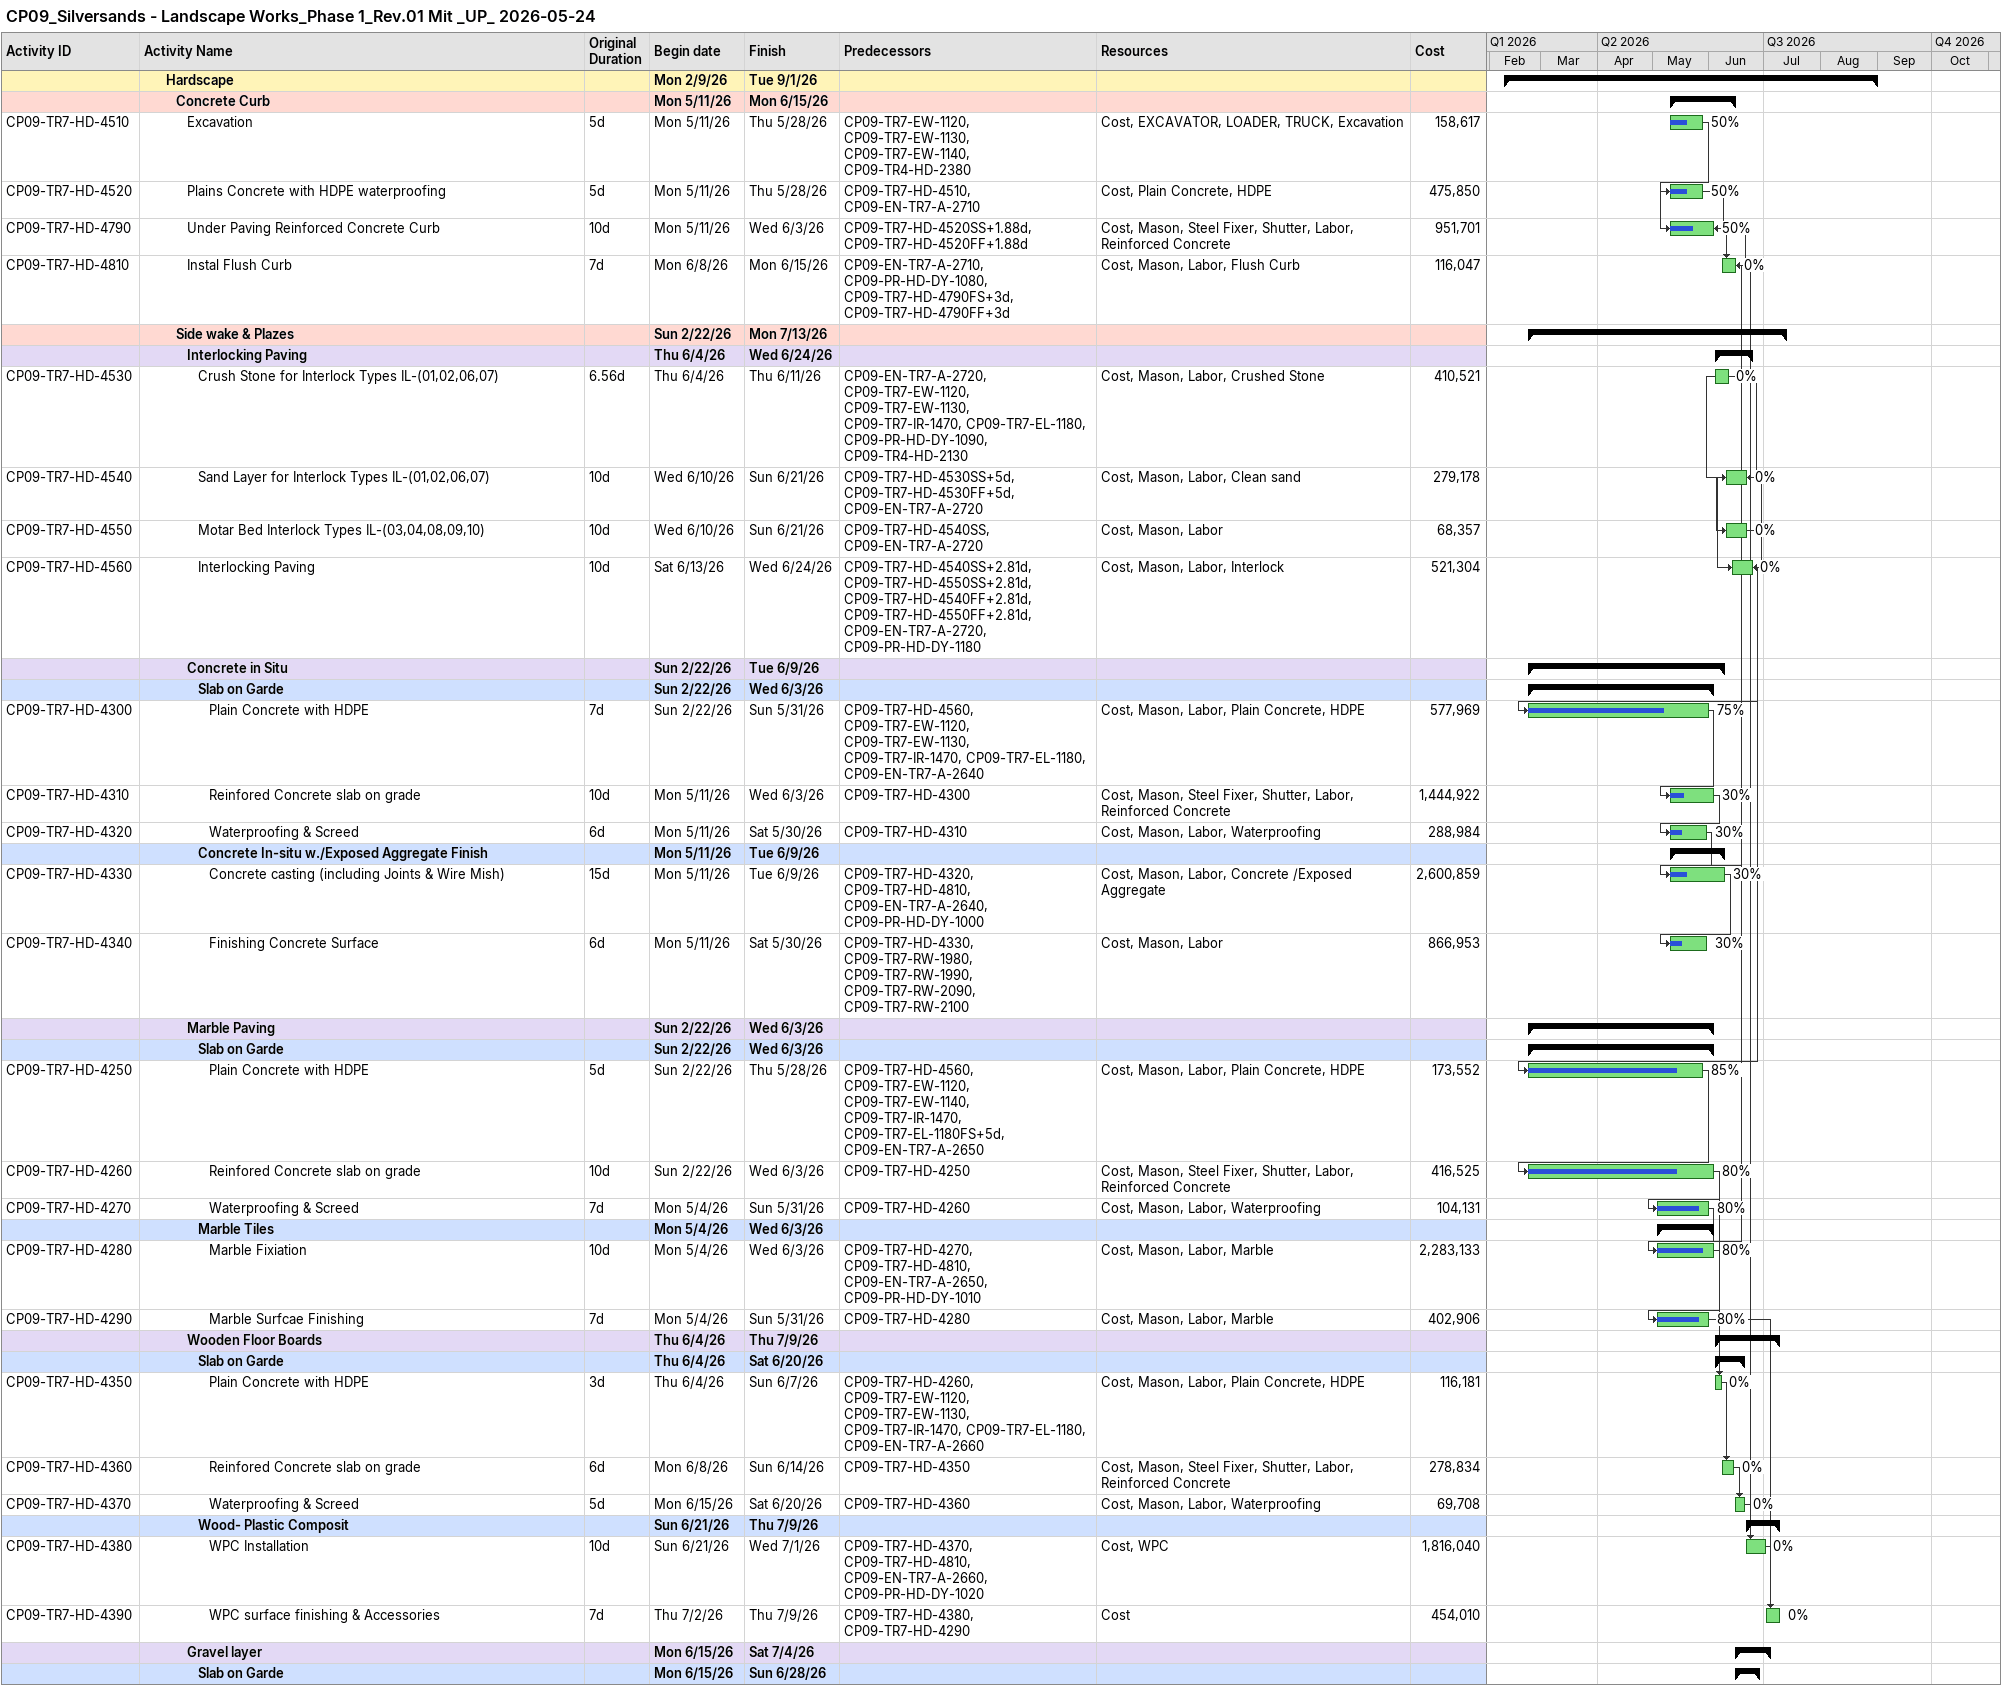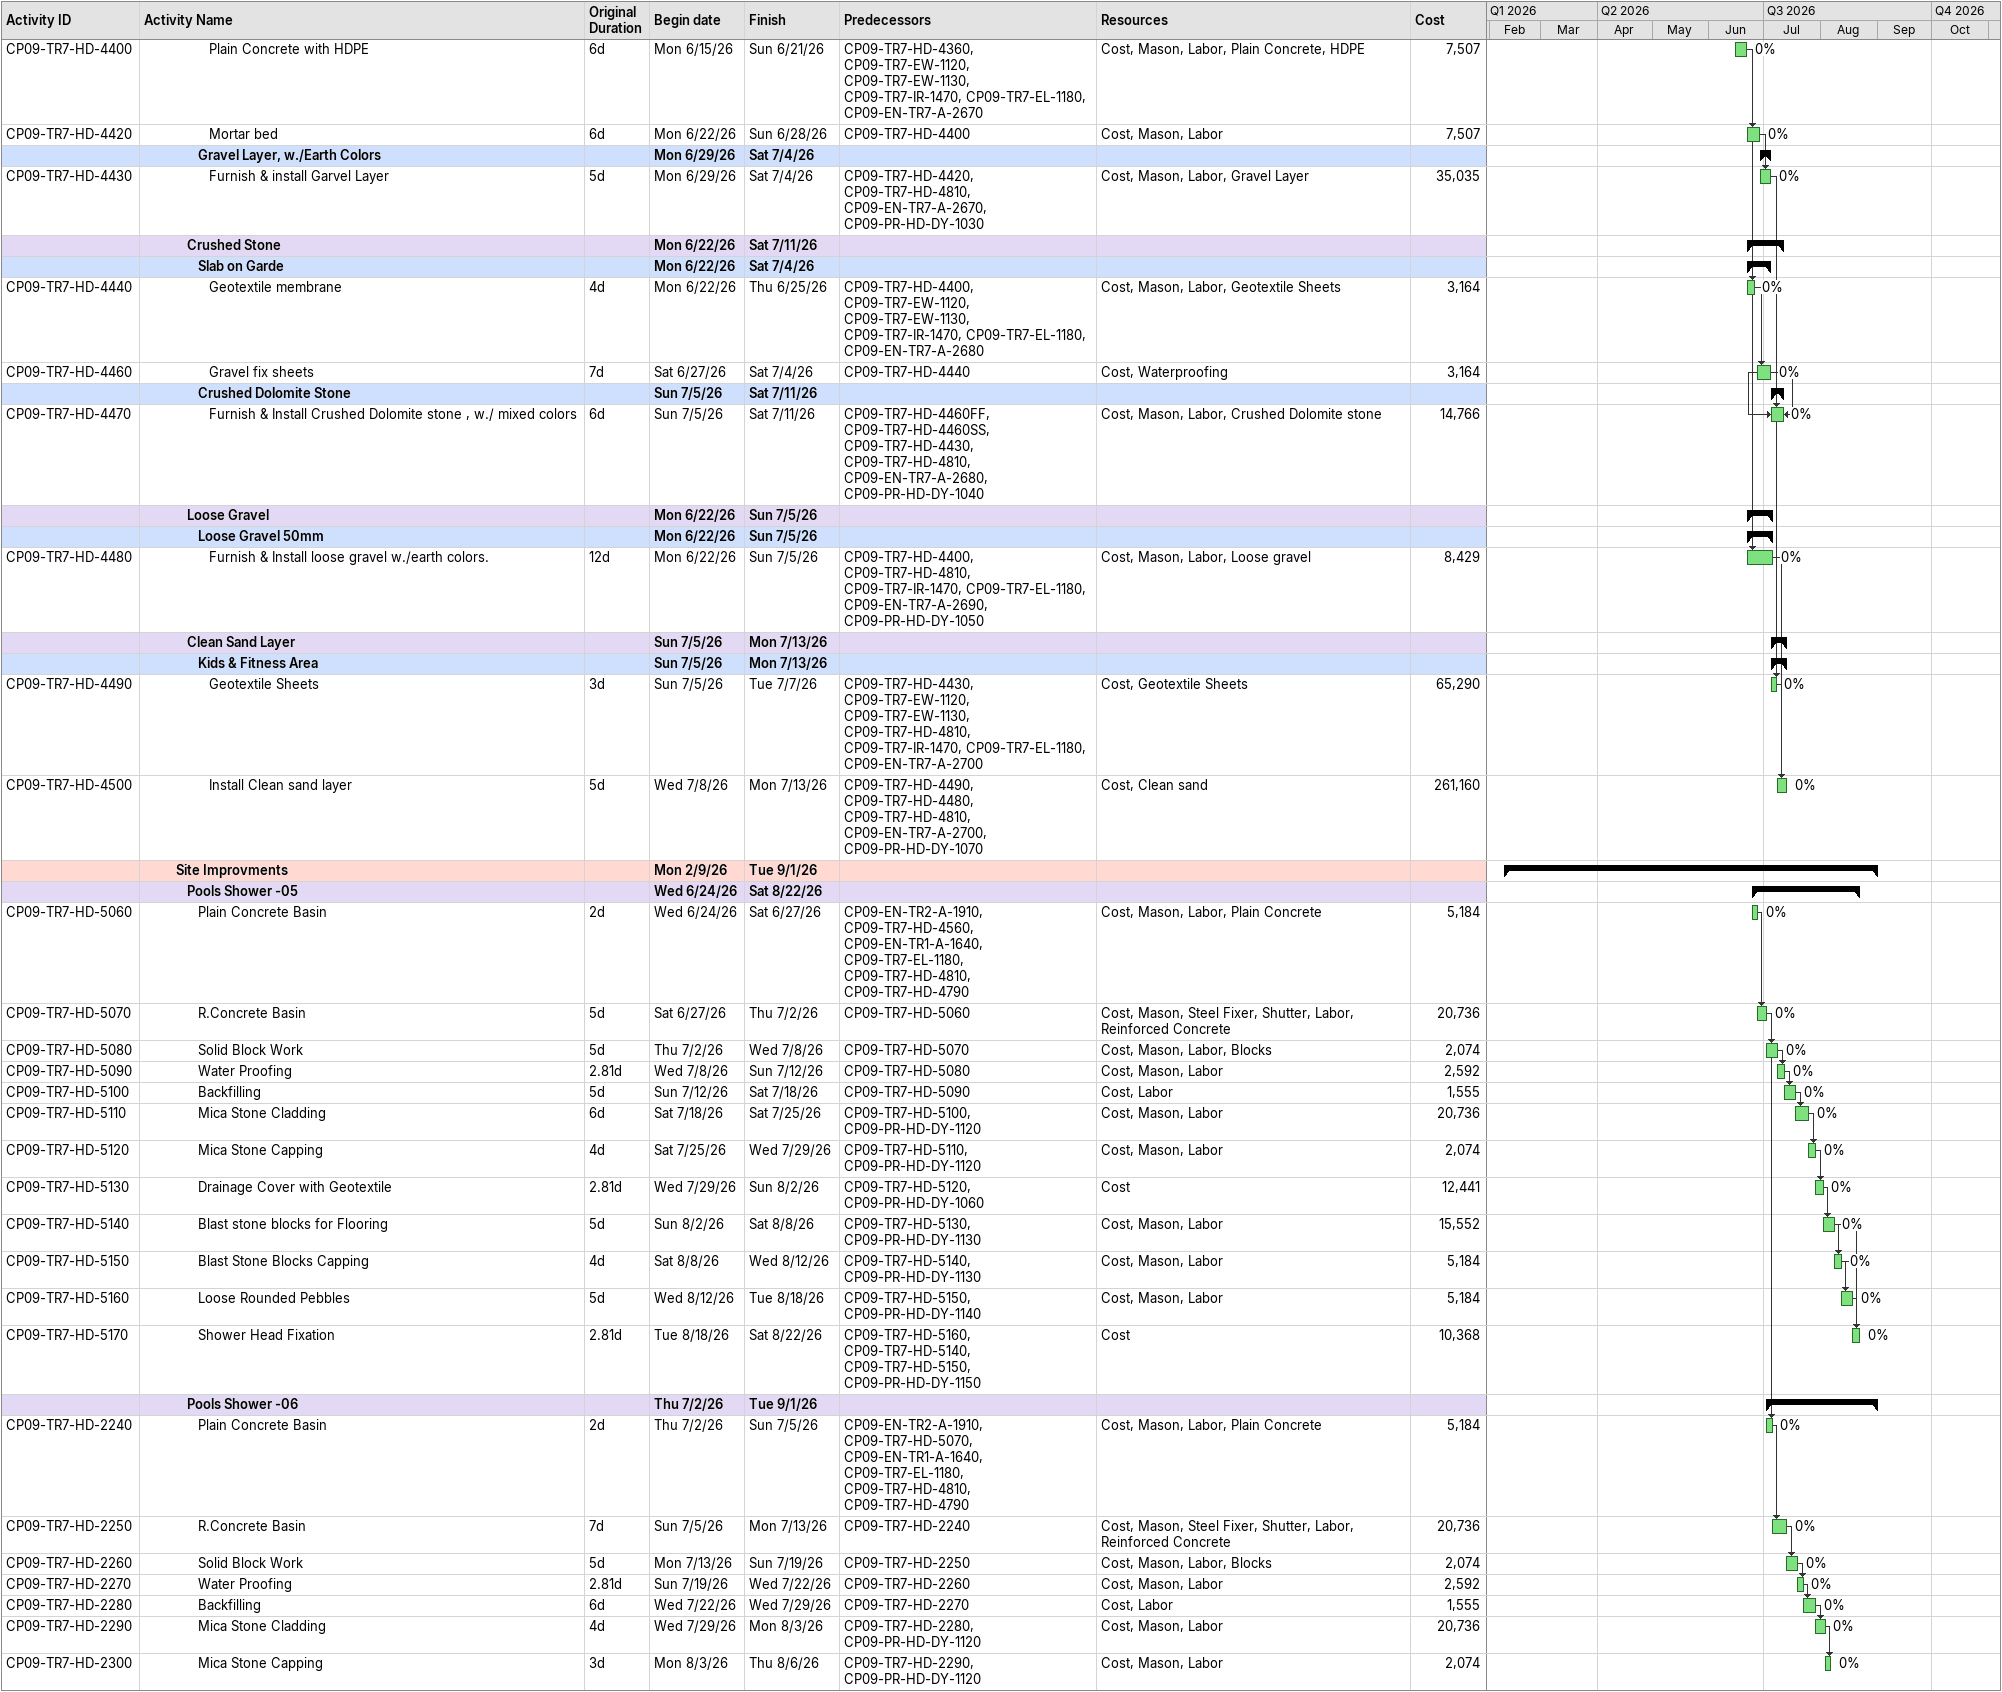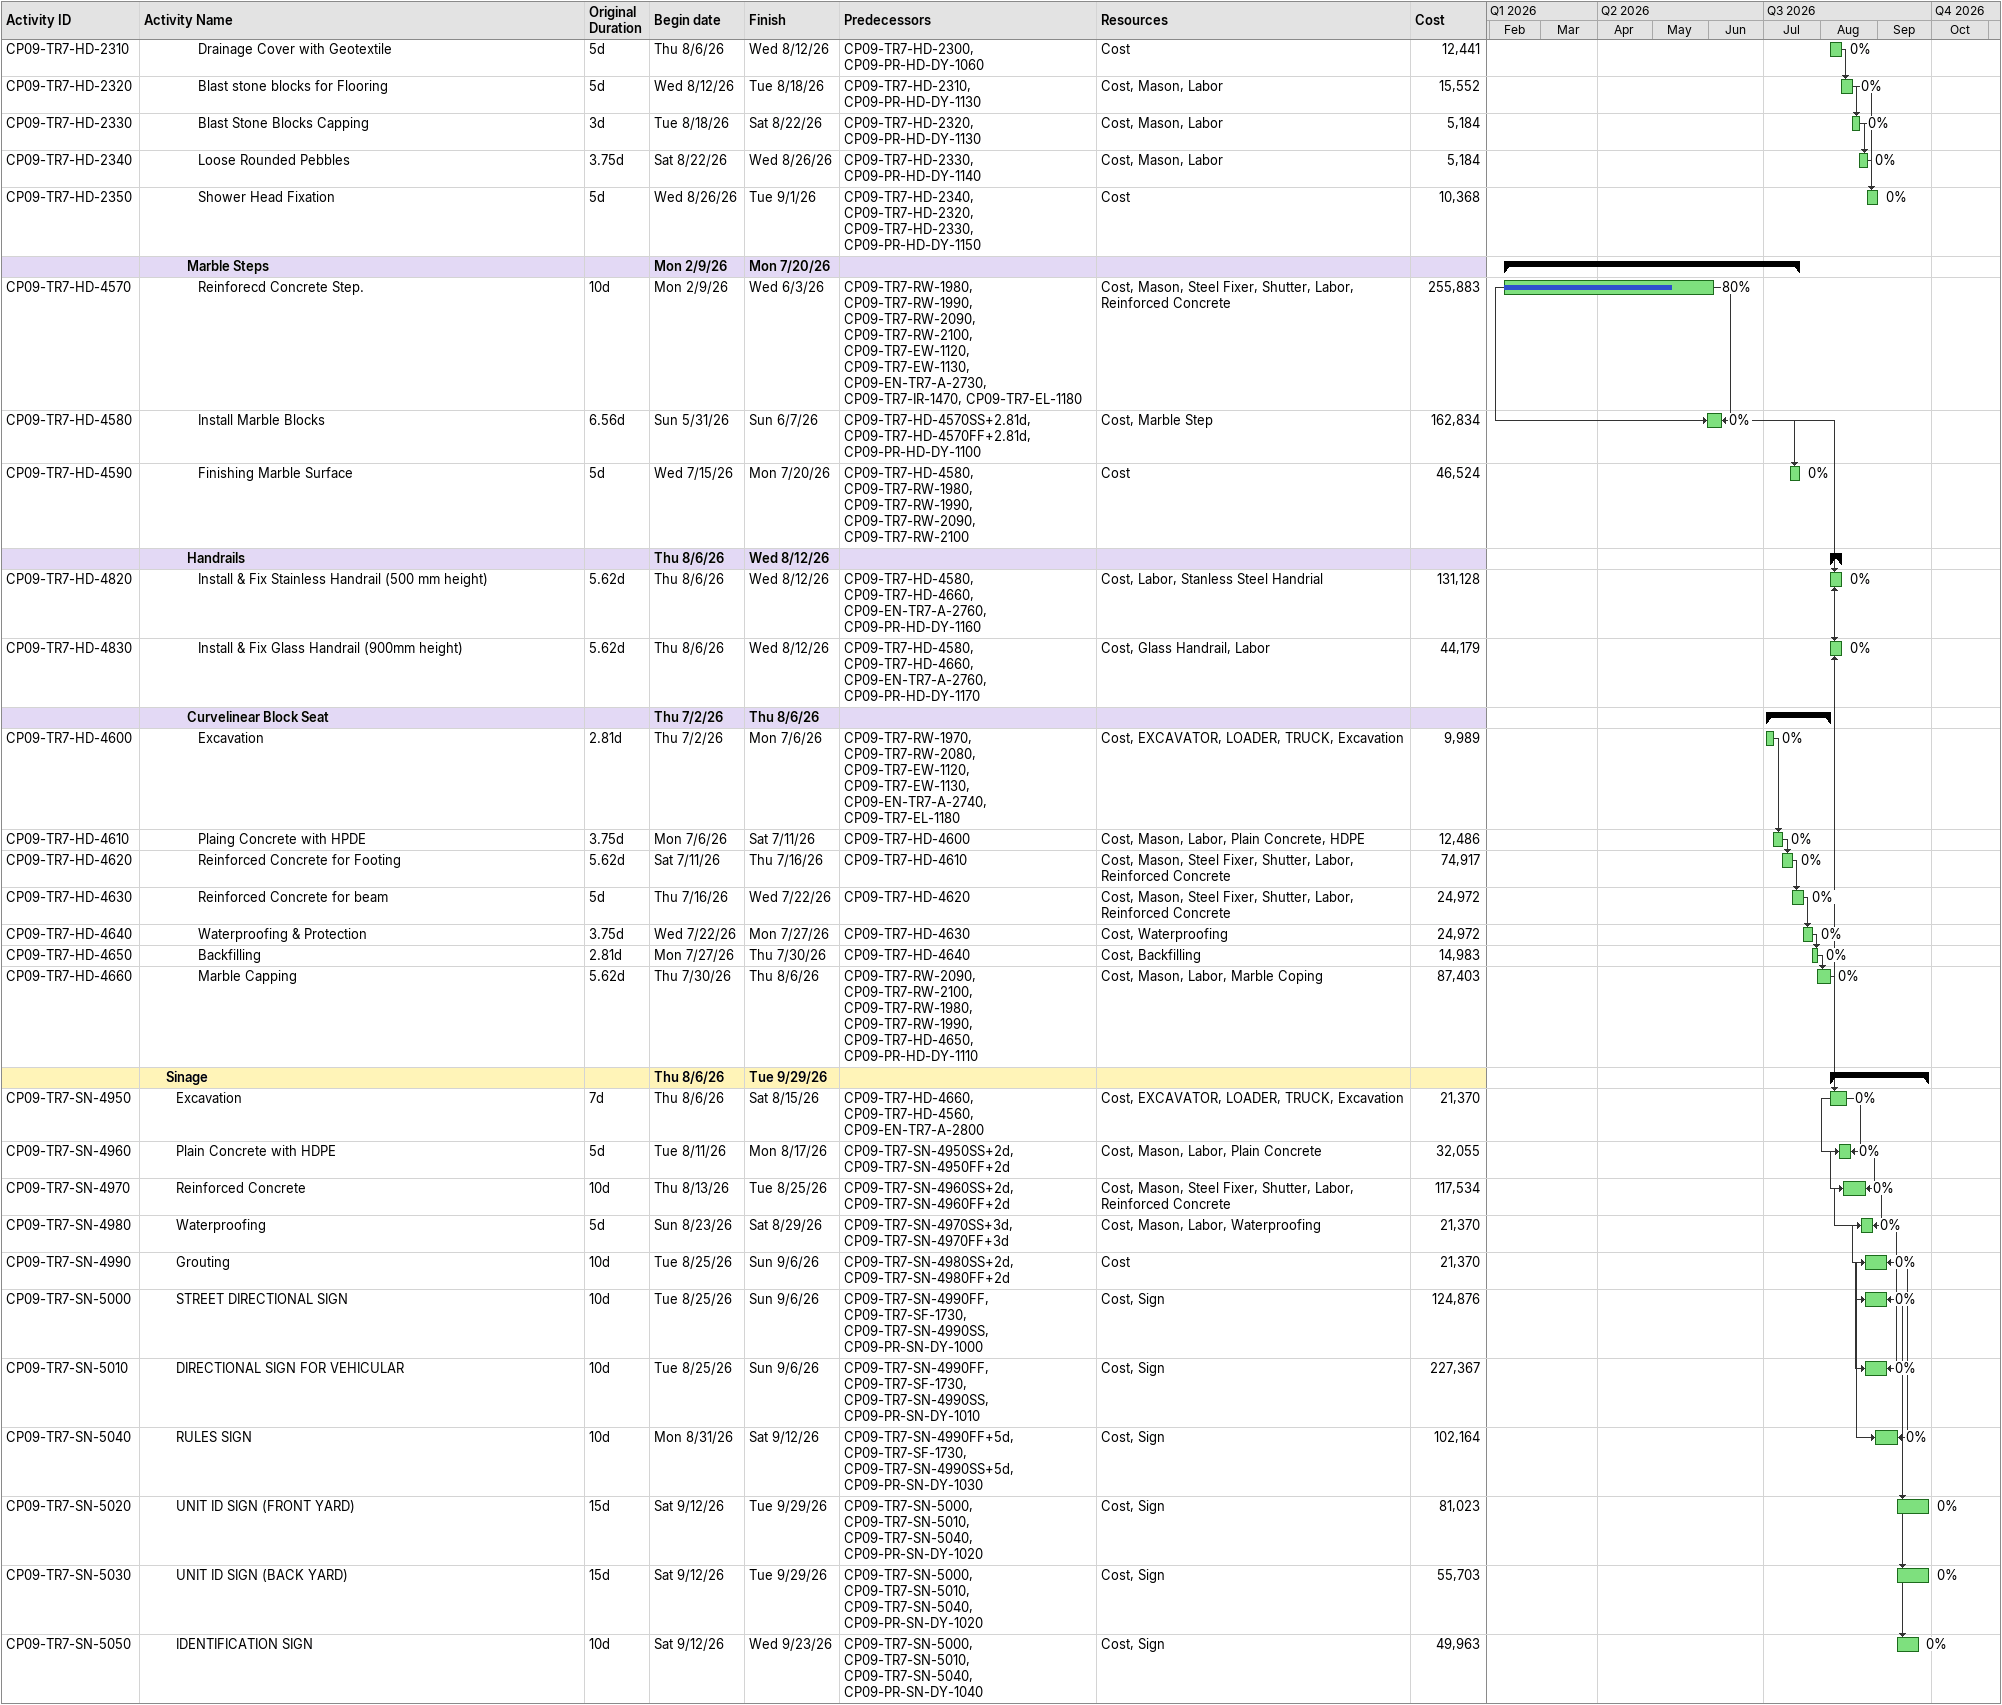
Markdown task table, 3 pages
CP09_Silversands - Landscape Works_Phase 1_Rev.01 Mit _UP_ 2026-05-24

| ID | Level | Task | Original duration | Start | Finish | Predecessors | Resources | % complete | Cost |
|---|---|---|---|---|---|---|---|---|---|
|  | 3 | **Hardscape** |  | 2026-02-09 | 2026-09-01 |  |  |  |  |
|  | 4 | **Concrete Curb** |  | 2026-05-11 | 2026-06-15 |  |  |  |  |
| CP09-TR7-HD-4510 | 5 | Excavation | 5d | 2026-05-11 | 2026-05-28 | CP09-TR7-EW-1120, CP09-TR7-EW-1130, CP09-TR7-EW-1140, CP09-TR4-HD-2380 | Cost, EXCAVATOR, LOADER, TRUCK, Excavation | 50 | 158617 |
| CP09-TR7-HD-4520 | 5 | Plains Concrete with HDPE waterproofing | 5d | 2026-05-11 | 2026-05-28 | CP09-TR7-HD-4510, CP09-EN-TR7-A-2710 | Cost, Plain Concrete, HDPE | 50 | 475850 |
| CP09-TR7-HD-4790 | 5 | Under Paving Reinforced Concrete Curb | 10d | 2026-05-11 | 2026-06-03 | CP09-TR7-HD-4520SS+1.88d, CP09-TR7-HD-4520FF+1.88d | Cost, Mason, Steel Fixer, Shutter, Labor, Reinforced Concrete | 50 | 951701 |
| CP09-TR7-HD-4810 | 5 | Instal Flush Curb | 7d | 2026-06-08 | 2026-06-15 | CP09-EN-TR7-A-2710, CP09-PR-HD-DY-1080, CP09-TR7-HD-4790FS+3d, CP09-TR7-HD-4790FF+3d | Cost, Mason, Labor, Flush Curb | 0 | 116047 |
|  | 4 | **Side wake & Plazes** |  | 2026-02-22 | 2026-07-13 |  |  |  |  |
|  | 5 | **Interlocking Paving** |  | 2026-06-04 | 2026-06-24 |  |  |  |  |
| CP09-TR7-HD-4530 | 6 | Crush Stone for Interlock Types IL-(01,02,06,07) | 6.56d | 2026-06-04 | 2026-06-11 | CP09-EN-TR7-A-2720, CP09-TR7-EW-1120, CP09-TR7-EW-1130, CP09-TR7-IR-1470, CP09-TR7-EL-1180, CP09-PR-HD-DY-1090, CP09-TR4-HD-2130 | Cost, Mason, Labor, Crushed Stone | 0 | 410521 |
| CP09-TR7-HD-4540 | 6 | Sand Layer for Interlock Types IL-(01,02,06,07) | 10d | 2026-06-10 | 2026-06-21 | CP09-TR7-HD-4530SS+5d, CP09-TR7-HD-4530FF+5d, CP09-EN-TR7-A-2720 | Cost, Mason, Labor, Clean sand | 0 | 279178 |
| CP09-TR7-HD-4550 | 6 | Motar Bed Interlock Types IL-(03,04,08,09,10) | 10d | 2026-06-10 | 2026-06-21 | CP09-TR7-HD-4540SS, CP09-EN-TR7-A-2720 | Cost, Mason, Labor | 0 | 68357 |
| CP09-TR7-HD-4560 | 6 | Interlocking Paving | 10d | 2026-06-13 | 2026-06-24 | CP09-TR7-HD-4540SS+2.81d, CP09-TR7-HD-4550SS+2.81d, CP09-TR7-HD-4540FF+2.81d, CP09-TR7-HD-4550FF+2.81d, CP09-EN-TR7-A-2720, CP09-PR-HD-DY-1180 | Cost, Mason, Labor, Interlock | 0 | 521304 |
|  | 5 | **Concrete in Situ** |  | 2026-02-22 | 2026-06-09 |  |  |  |  |
|  | 6 | **Slab on Garde** |  | 2026-02-22 | 2026-06-03 |  |  |  |  |
| CP09-TR7-HD-4300 | 7 | Plain Concrete with HDPE | 7d | 2026-02-22 | 2026-05-31 | CP09-TR7-HD-4560, CP09-TR7-EW-1120, CP09-TR7-EW-1130, CP09-TR7-IR-1470, CP09-TR7-EL-1180, CP09-EN-TR7-A-2640 | Cost, Mason, Labor, Plain Concrete, HDPE | 75 | 577969 |
| CP09-TR7-HD-4310 | 7 | Reinfored Concrete slab on grade | 10d | 2026-05-11 | 2026-06-03 | CP09-TR7-HD-4300 | Cost, Mason, Steel Fixer, Shutter, Labor, Reinforced Concrete | 30 | 1444922 |
| CP09-TR7-HD-4320 | 7 | Waterproofing & Screed | 6d | 2026-05-11 | 2026-05-30 | CP09-TR7-HD-4310 | Cost, Mason, Labor, Waterproofing | 30 | 288984 |
|  | 6 | **Concrete In-situ w./Exposed Aggregate Finish** |  | 2026-05-11 | 2026-06-09 |  |  |  |  |
| CP09-TR7-HD-4330 | 7 | Concrete casting (including Joints & Wire Mish) | 15d | 2026-05-11 | 2026-06-09 | CP09-TR7-HD-4320, CP09-TR7-HD-4810, CP09-EN-TR7-A-2640, CP09-PR-HD-DY-1000 | Cost, Mason, Labor, Concrete /Exposed Aggregate | 30 | 2600859 |
| CP09-TR7-HD-4340 | 7 | Finishing Concrete Surface | 6d | 2026-05-11 | 2026-05-30 | CP09-TR7-HD-4330, CP09-TR7-RW-1980, CP09-TR7-RW-1990, CP09-TR7-RW-2090, CP09-TR7-RW-2100 | Cost, Mason, Labor | 30 | 866953 |
|  | 5 | **Marble Paving** |  | 2026-02-22 | 2026-06-03 |  |  |  |  |
|  | 6 | **Slab on Garde** |  | 2026-02-22 | 2026-06-03 |  |  |  |  |
| CP09-TR7-HD-4250 | 7 | Plain Concrete with HDPE | 5d | 2026-02-22 | 2026-05-28 | CP09-TR7-HD-4560, CP09-TR7-EW-1120, CP09-TR7-EW-1140, CP09-TR7-IR-1470, CP09-TR7-EL-1180FS+5d, CP09-EN-TR7-A-2650 | Cost, Mason, Labor, Plain Concrete, HDPE | 85 | 173552 |
| CP09-TR7-HD-4260 | 7 | Reinfored Concrete slab on grade | 10d | 2026-02-22 | 2026-06-03 | CP09-TR7-HD-4250 | Cost, Mason, Steel Fixer, Shutter, Labor, Reinforced Concrete | 80 | 416525 |
| CP09-TR7-HD-4270 | 7 | Waterproofing & Screed | 7d | 2026-05-04 | 2026-05-31 | CP09-TR7-HD-4260 | Cost, Mason, Labor, Waterproofing | 80 | 104131 |
|  | 6 | **Marble Tiles** |  | 2026-05-04 | 2026-06-03 |  |  |  |  |
| CP09-TR7-HD-4280 | 7 | Marble Fixiation | 10d | 2026-05-04 | 2026-06-03 | CP09-TR7-HD-4270, CP09-TR7-HD-4810, CP09-EN-TR7-A-2650, CP09-PR-HD-DY-1010 | Cost, Mason, Labor, Marble | 80 | 2283133 |
| CP09-TR7-HD-4290 | 7 | Marble Surfcae Finishing | 7d | 2026-05-04 | 2026-05-31 | CP09-TR7-HD-4280 | Cost, Mason, Labor, Marble | 80 | 402906 |
|  | 5 | **Wooden Floor Boards** |  | 2026-06-04 | 2026-07-09 |  |  |  |  |
|  | 6 | **Slab on Garde** |  | 2026-06-04 | 2026-06-20 |  |  |  |  |
| CP09-TR7-HD-4350 | 7 | Plain Concrete with HDPE | 3d | 2026-06-04 | 2026-06-07 | CP09-TR7-HD-4260, CP09-TR7-EW-1120, CP09-TR7-EW-1130, CP09-TR7-IR-1470, CP09-TR7-EL-1180, CP09-EN-TR7-A-2660 | Cost, Mason, Labor, Plain Concrete, HDPE | 0 | 116181 |
| CP09-TR7-HD-4360 | 7 | Reinfored Concrete slab on grade | 6d | 2026-06-08 | 2026-06-14 | CP09-TR7-HD-4350 | Cost, Mason, Steel Fixer, Shutter, Labor, Reinforced Concrete | 0 | 278834 |
| CP09-TR7-HD-4370 | 7 | Waterproofing & Screed | 5d | 2026-06-15 | 2026-06-20 | CP09-TR7-HD-4360 | Cost, Mason, Labor, Waterproofing | 0 | 69708 |
|  | 6 | **Wood- Plastic Composit** |  | 2026-06-21 | 2026-07-09 |  |  |  |  |
| CP09-TR7-HD-4380 | 7 | WPC Installation | 10d | 2026-06-21 | 2026-07-01 | CP09-TR7-HD-4370, CP09-TR7-HD-4810, CP09-EN-TR7-A-2660, CP09-PR-HD-DY-1020 | Cost, WPC | 0 | 1816040 |
| CP09-TR7-HD-4390 | 7 | WPC surface finishing & Accessories | 7d | 2026-07-02 | 2026-07-09 | CP09-TR7-HD-4380, CP09-TR7-HD-4290 | Cost | 0 | 454010 |
|  | 5 | **Gravel layer** |  | 2026-06-15 | 2026-07-04 |  |  |  |  |
|  | 6 | **Slab on Garde** |  | 2026-06-15 | 2026-06-28 |  |  |  |  |
| CP09-TR7-HD-4400 | 7 | Plain Concrete with HDPE | 6d | 2026-06-15 | 2026-06-21 | CP09-TR7-HD-4360, CP09-TR7-EW-1120, CP09-TR7-EW-1130, CP09-TR7-IR-1470, CP09-TR7-EL-1180, CP09-EN-TR7-A-2670 | Cost, Mason, Labor, Plain Concrete, HDPE | 0 | 7507 |
| CP09-TR7-HD-4420 | 7 | Mortar bed | 6d | 2026-06-22 | 2026-06-28 | CP09-TR7-HD-4400 | Cost, Mason, Labor | 0 | 7507 |
|  | 6 | **Gravel Layer, w./Earth Colors** |  | 2026-06-29 | 2026-07-04 |  |  |  |  |
| CP09-TR7-HD-4430 | 7 | Furnish & install Garvel Layer | 5d | 2026-06-29 | 2026-07-04 | CP09-TR7-HD-4420, CP09-TR7-HD-4810, CP09-EN-TR7-A-2670, CP09-PR-HD-DY-1030 | Cost, Mason, Labor, Gravel Layer | 0 | 35035 |
|  | 5 | **Crushed Stone** |  | 2026-06-22 | 2026-07-11 |  |  |  |  |
|  | 6 | **Slab on Garde** |  | 2026-06-22 | 2026-07-04 |  |  |  |  |
| CP09-TR7-HD-4440 | 7 | Geotextile membrane | 4d | 2026-06-22 | 2026-06-25 | CP09-TR7-HD-4400, CP09-TR7-EW-1120, CP09-TR7-EW-1130, CP09-TR7-IR-1470, CP09-TR7-EL-1180, CP09-EN-TR7-A-2680 | Cost, Mason, Labor, Geotextile Sheets | 0 | 3164 |
| CP09-TR7-HD-4460 | 7 | Gravel fix sheets | 7d | 2026-06-27 | 2026-07-04 | CP09-TR7-HD-4440 | Cost, Waterproofing | 0 | 3164 |
|  | 6 | **Crushed Dolomite Stone** |  | 2026-07-05 | 2026-07-11 |  |  |  |  |
| CP09-TR7-HD-4470 | 7 | Furnish & Install Crushed Dolomite stone , w./ mixed colors | 6d | 2026-07-05 | 2026-07-11 | CP09-TR7-HD-4460FF, CP09-TR7-HD-4460SS, CP09-TR7-HD-4430, CP09-TR7-HD-4810, CP09-EN-TR7-A-2680, CP09-PR-HD-DY-1040 | Cost, Mason, Labor, Crushed Dolomite stone | 0 | 14766 |
|  | 5 | **Loose Gravel** |  | 2026-06-22 | 2026-07-05 |  |  |  |  |
|  | 6 | **Loose Gravel 50mm** |  | 2026-06-22 | 2026-07-05 |  |  |  |  |
| CP09-TR7-HD-4480 | 7 | Furnish & Install loose gravel w./earth colors. | 12d | 2026-06-22 | 2026-07-05 | CP09-TR7-HD-4400, CP09-TR7-HD-4810, CP09-TR7-IR-1470, CP09-TR7-EL-1180, CP09-EN-TR7-A-2690, CP09-PR-HD-DY-1050 | Cost, Mason, Labor, Loose gravel | 0 | 8429 |
|  | 5 | **Clean Sand Layer** |  | 2026-07-05 | 2026-07-13 |  |  |  |  |
|  | 6 | **Kids & Fitness Area** |  | 2026-07-05 | 2026-07-13 |  |  |  |  |
| CP09-TR7-HD-4490 | 7 | Geotextile Sheets | 3d | 2026-07-05 | 2026-07-07 | CP09-TR7-HD-4430, CP09-TR7-EW-1120, CP09-TR7-EW-1130, CP09-TR7-HD-4810, CP09-TR7-IR-1470, CP09-TR7-EL-1180, CP09-EN-TR7-A-2700 | Cost, Geotextile Sheets | 0 | 65290 |
| CP09-TR7-HD-4500 | 7 | Install Clean sand layer | 5d | 2026-07-08 | 2026-07-13 | CP09-TR7-HD-4490, CP09-TR7-HD-4480, CP09-TR7-HD-4810, CP09-EN-TR7-A-2700, CP09-PR-HD-DY-1070 | Cost, Clean sand | 0 | 261160 |
|  | 4 | **Site Improvments** |  | 2026-02-09 | 2026-09-01 |  |  |  |  |
|  | 5 | **Pools Shower -05** |  | 2026-06-24 | 2026-08-22 |  |  |  |  |
| CP09-TR7-HD-5060 | 6 | Plain Concrete Basin | 2d | 2026-06-24 | 2026-06-27 | CP09-EN-TR2-A-1910, CP09-TR7-HD-4560, CP09-EN-TR1-A-1640, CP09-TR7-EL-1180, CP09-TR7-HD-4810, CP09-TR7-HD-4790 | Cost, Mason, Labor, Plain Concrete | 0 | 5184 |
| CP09-TR7-HD-5070 | 6 | R.Concrete Basin | 5d | 2026-06-27 | 2026-07-02 | CP09-TR7-HD-5060 | Cost, Mason, Steel Fixer, Shutter, Labor, Reinforced Concrete | 0 | 20736 |
| CP09-TR7-HD-5080 | 6 | Solid Block Work | 5d | 2026-07-02 | 2026-07-08 | CP09-TR7-HD-5070 | Cost, Mason, Labor, Blocks | 0 | 2074 |
| CP09-TR7-HD-5090 | 6 | Water Proofing | 2.81d | 2026-07-08 | 2026-07-12 | CP09-TR7-HD-5080 | Cost, Mason, Labor | 0 | 2592 |
| CP09-TR7-HD-5100 | 6 | Backfilling | 5d | 2026-07-12 | 2026-07-18 | CP09-TR7-HD-5090 | Cost, Labor | 0 | 1555 |
| CP09-TR7-HD-5110 | 6 | Mica Stone Cladding | 6d | 2026-07-18 | 2026-07-25 | CP09-TR7-HD-5100, CP09-PR-HD-DY-1120 | Cost, Mason, Labor | 0 | 20736 |
| CP09-TR7-HD-5120 | 6 | Mica Stone Capping | 4d | 2026-07-25 | 2026-07-29 | CP09-TR7-HD-5110, CP09-PR-HD-DY-1120 | Cost, Mason, Labor | 0 | 2074 |
| CP09-TR7-HD-5130 | 6 | Drainage Cover with Geotextile | 2.81d | 2026-07-29 | 2026-08-02 | CP09-TR7-HD-5120, CP09-PR-HD-DY-1060 | Cost | 0 | 12441 |
| CP09-TR7-HD-5140 | 6 | Blast stone blocks for Flooring | 5d | 2026-08-02 | 2026-08-08 | CP09-TR7-HD-5130, CP09-PR-HD-DY-1130 | Cost, Mason, Labor | 0 | 15552 |
| CP09-TR7-HD-5150 | 6 | Blast Stone Blocks Capping | 4d | 2026-08-08 | 2026-08-12 | CP09-TR7-HD-5140, CP09-PR-HD-DY-1130 | Cost, Mason, Labor | 0 | 5184 |
| CP09-TR7-HD-5160 | 6 | Loose Rounded Pebbles | 5d | 2026-08-12 | 2026-08-18 | CP09-TR7-HD-5150, CP09-PR-HD-DY-1140 | Cost, Mason, Labor | 0 | 5184 |
| CP09-TR7-HD-5170 | 6 | Shower Head Fixation | 2.81d | 2026-08-18 | 2026-08-22 | CP09-TR7-HD-5160, CP09-TR7-HD-5140, CP09-TR7-HD-5150, CP09-PR-HD-DY-1150 | Cost | 0 | 10368 |
|  | 5 | **Pools Shower -06** |  | 2026-07-02 | 2026-09-01 |  |  |  |  |
| CP09-TR7-HD-2240 | 6 | Plain Concrete Basin | 2d | 2026-07-02 | 2026-07-05 | CP09-EN-TR2-A-1910, CP09-TR7-HD-5070, CP09-EN-TR1-A-1640, CP09-TR7-EL-1180, CP09-TR7-HD-4810, CP09-TR7-HD-4790 | Cost, Mason, Labor, Plain Concrete | 0 | 5184 |
| CP09-TR7-HD-2250 | 6 | R.Concrete Basin | 7d | 2026-07-05 | 2026-07-13 | CP09-TR7-HD-2240 | Cost, Mason, Steel Fixer, Shutter, Labor, Reinforced Concrete | 0 | 20736 |
| CP09-TR7-HD-2260 | 6 | Solid Block Work | 5d | 2026-07-13 | 2026-07-19 | CP09-TR7-HD-2250 | Cost, Mason, Labor, Blocks | 0 | 2074 |
| CP09-TR7-HD-2270 | 6 | Water Proofing | 2.81d | 2026-07-19 | 2026-07-22 | CP09-TR7-HD-2260 | Cost, Mason, Labor | 0 | 2592 |
| CP09-TR7-HD-2280 | 6 | Backfilling | 6d | 2026-07-22 | 2026-07-29 | CP09-TR7-HD-2270 | Cost, Labor | 0 | 1555 |
| CP09-TR7-HD-2290 | 6 | Mica Stone Cladding | 4d | 2026-07-29 | 2026-08-03 | CP09-TR7-HD-2280, CP09-PR-HD-DY-1120 | Cost, Mason, Labor | 0 | 20736 |
| CP09-TR7-HD-2300 | 6 | Mica Stone Capping | 3d | 2026-08-03 | 2026-08-06 | CP09-TR7-HD-2290, CP09-PR-HD-DY-1120 | Cost, Mason, Labor | 0 | 2074 |
| CP09-TR7-HD-2310 | 6 | Drainage Cover with Geotextile | 5d | 2026-08-06 | 2026-08-12 | CP09-TR7-HD-2300, CP09-PR-HD-DY-1060 | Cost | 0 | 12441 |
| CP09-TR7-HD-2320 | 6 | Blast stone blocks for Flooring | 5d | 2026-08-12 | 2026-08-18 | CP09-TR7-HD-2310, CP09-PR-HD-DY-1130 | Cost, Mason, Labor | 0 | 15552 |
| CP09-TR7-HD-2330 | 6 | Blast Stone Blocks Capping | 3d | 2026-08-18 | 2026-08-22 | CP09-TR7-HD-2320, CP09-PR-HD-DY-1130 | Cost, Mason, Labor | 0 | 5184 |
| CP09-TR7-HD-2340 | 6 | Loose Rounded Pebbles | 3.75d | 2026-08-22 | 2026-08-26 | CP09-TR7-HD-2330, CP09-PR-HD-DY-1140 | Cost, Mason, Labor | 0 | 5184 |
| CP09-TR7-HD-2350 | 6 | Shower Head Fixation | 5d | 2026-08-26 | 2026-09-01 | CP09-TR7-HD-2340, CP09-TR7-HD-2320, CP09-TR7-HD-2330, CP09-PR-HD-DY-1150 | Cost | 0 | 10368 |
|  | 5 | **Marble Steps** |  | 2026-02-09 | 2026-07-20 |  |  |  |  |
| CP09-TR7-HD-4570 | 6 | Reinforecd Concrete Step. | 10d | 2026-02-09 | 2026-06-03 | CP09-TR7-RW-1980, CP09-TR7-RW-1990, CP09-TR7-RW-2090, CP09-TR7-RW-2100, CP09-TR7-EW-1120, CP09-TR7-EW-1130, CP09-EN-TR7-A-2730, CP09-TR7-IR-1470, CP09-TR7-EL-1180 | Cost, Mason, Steel Fixer, Shutter, Labor, Reinforced Concrete | 80 | 255883 |
| CP09-TR7-HD-4580 | 6 | Install Marble Blocks | 6.56d | 2026-05-31 | 2026-06-07 | CP09-TR7-HD-4570SS+2.81d, CP09-TR7-HD-4570FF+2.81d, CP09-PR-HD-DY-1100 | Cost, Marble Step | 0 | 162834 |
| CP09-TR7-HD-4590 | 6 | Finishing Marble Surface | 5d | 2026-07-15 | 2026-07-20 | CP09-TR7-HD-4580, CP09-TR7-RW-1980, CP09-TR7-RW-1990, CP09-TR7-RW-2090, CP09-TR7-RW-2100 | Cost | 0 | 46524 |
|  | 5 | **Handrails** |  | 2026-08-06 | 2026-08-12 |  |  |  |  |
| CP09-TR7-HD-4820 | 6 | Install & Fix Stainless Handrail (500 mm height) | 5.62d | 2026-08-06 | 2026-08-12 | CP09-TR7-HD-4580, CP09-TR7-HD-4660, CP09-EN-TR7-A-2760, CP09-PR-HD-DY-1160 | Cost, Labor, Stanless Steel Handrial | 0 | 131128 |
| CP09-TR7-HD-4830 | 6 | Install & Fix Glass Handrail (900mm height) | 5.62d | 2026-08-06 | 2026-08-12 | CP09-TR7-HD-4580, CP09-TR7-HD-4660, CP09-EN-TR7-A-2760, CP09-PR-HD-DY-1170 | Cost, Glass Handrail, Labor | 0 | 44179 |
|  | 5 | **Curvelinear Block Seat** |  | 2026-07-02 | 2026-08-06 |  |  |  |  |
| CP09-TR7-HD-4600 | 6 | Excavation | 2.81d | 2026-07-02 | 2026-07-06 | CP09-TR7-RW-1970, CP09-TR7-RW-2080, CP09-TR7-EW-1120, CP09-TR7-EW-1130, CP09-EN-TR7-A-2740, CP09-TR7-EL-1180 | Cost, EXCAVATOR, LOADER, TRUCK, Excavation | 0 | 9989 |
| CP09-TR7-HD-4610 | 6 | Plaing Concrete with HPDE | 3.75d | 2026-07-06 | 2026-07-11 | CP09-TR7-HD-4600 | Cost, Mason, Labor, Plain Concrete, HDPE | 0 | 12486 |
| CP09-TR7-HD-4620 | 6 | Reinforced Concrete for Footing | 5.62d | 2026-07-11 | 2026-07-16 | CP09-TR7-HD-4610 | Cost, Mason, Steel Fixer, Shutter, Labor, Reinforced Concrete | 0 | 74917 |
| CP09-TR7-HD-4630 | 6 | Reinforced Concrete for beam | 5d | 2026-07-16 | 2026-07-22 | CP09-TR7-HD-4620 | Cost, Mason, Steel Fixer, Shutter, Labor, Reinforced Concrete | 0 | 24972 |
| CP09-TR7-HD-4640 | 6 | Waterproofing & Protection | 3.75d | 2026-07-22 | 2026-07-27 | CP09-TR7-HD-4630 | Cost, Waterproofing | 0 | 24972 |
| CP09-TR7-HD-4650 | 6 | Backfilling | 2.81d | 2026-07-27 | 2026-07-30 | CP09-TR7-HD-4640 | Cost, Backfilling | 0 | 14983 |
| CP09-TR7-HD-4660 | 6 | Marble Capping | 5.62d | 2026-07-30 | 2026-08-06 | CP09-TR7-RW-2090, CP09-TR7-RW-2100, CP09-TR7-RW-1980, CP09-TR7-RW-1990, CP09-TR7-HD-4650, CP09-PR-HD-DY-1110 | Cost, Mason, Labor, Marble Coping | 0 | 87403 |
|  | 3 | **Sinage** |  | 2026-08-06 | 2026-09-29 |  |  |  |  |
| CP09-TR7-SN-4950 | 4 | Excavation | 7d | 2026-08-06 | 2026-08-15 | CP09-TR7-HD-4660, CP09-TR7-HD-4560, CP09-EN-TR7-A-2800 | Cost, EXCAVATOR, LOADER, TRUCK, Excavation | 0 | 21370 |
| CP09-TR7-SN-4960 | 4 | Plain Concrete with HDPE | 5d | 2026-08-11 | 2026-08-17 | CP09-TR7-SN-4950SS+2d, CP09-TR7-SN-4950FF+2d | Cost, Mason, Labor, Plain Concrete | 0 | 32055 |
| CP09-TR7-SN-4970 | 4 | Reinforced Concrete | 10d | 2026-08-13 | 2026-08-25 | CP09-TR7-SN-4960SS+2d, CP09-TR7-SN-4960FF+2d | Cost, Mason, Steel Fixer, Shutter, Labor, Reinforced Concrete | 0 | 117534 |
| CP09-TR7-SN-4980 | 4 | Waterproofing | 5d | 2026-08-23 | 2026-08-29 | CP09-TR7-SN-4970SS+3d, CP09-TR7-SN-4970FF+3d | Cost, Mason, Labor, Waterproofing | 0 | 21370 |
| CP09-TR7-SN-4990 | 4 | Grouting | 10d | 2026-08-25 | 2026-09-06 | CP09-TR7-SN-4980SS+2d, CP09-TR7-SN-4980FF+2d | Cost | 0 | 21370 |
| CP09-TR7-SN-5000 | 4 | STREET DIRECTIONAL SIGN | 10d | 2026-08-25 | 2026-09-06 | CP09-TR7-SN-4990FF, CP09-TR7-SF-1730, CP09-TR7-SN-4990SS, CP09-PR-SN-DY-1000 | Cost, Sign | 0 | 124876 |
| CP09-TR7-SN-5010 | 4 | DIRECTIONAL SIGN FOR VEHICULAR | 10d | 2026-08-25 | 2026-09-06 | CP09-TR7-SN-4990FF, CP09-TR7-SF-1730, CP09-TR7-SN-4990SS, CP09-PR-SN-DY-1010 | Cost, Sign | 0 | 227367 |
| CP09-TR7-SN-5040 | 4 | RULES SIGN | 10d | 2026-08-31 | 2026-09-12 | CP09-TR7-SN-4990FF+5d, CP09-TR7-SF-1730, CP09-TR7-SN-4990SS+5d, CP09-PR-SN-DY-1030 | Cost, Sign | 0 | 102164 |
| CP09-TR7-SN-5020 | 4 | UNIT ID SIGN (FRONT YARD) | 15d | 2026-09-12 | 2026-09-29 | CP09-TR7-SN-5000, CP09-TR7-SN-5010, CP09-TR7-SN-5040, CP09-PR-SN-DY-1020 | Cost, Sign | 0 | 81023 |
| CP09-TR7-SN-5030 | 4 | UNIT ID SIGN (BACK YARD) | 15d | 2026-09-12 | 2026-09-29 | CP09-TR7-SN-5000, CP09-TR7-SN-5010, CP09-TR7-SN-5040, CP09-PR-SN-DY-1020 | Cost, Sign | 0 | 55703 |
| CP09-TR7-SN-5050 | 4 | IDENTIFICATION SIGN | 10d | 2026-09-12 | 2026-09-23 | CP09-TR7-SN-5000, CP09-TR7-SN-5010, CP09-TR7-SN-5040, CP09-PR-SN-DY-1040 | Cost, Sign | 0 | 49963 |
